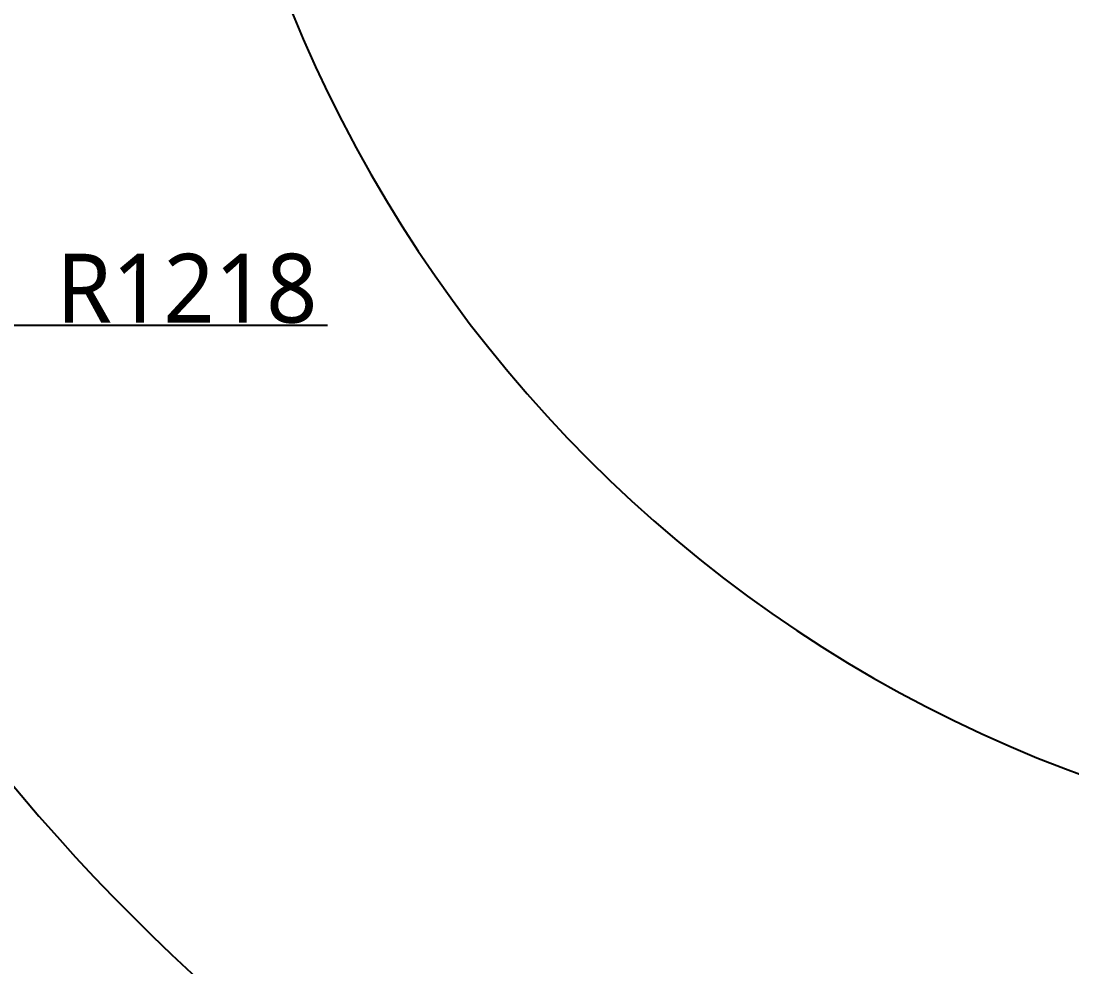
# Model space of a CAD drawing. Header units: millimetres. Extents: x 5828 to 6704, y 123 to 421.
# Drawn here: x 6568.91 to 6600.92, y 185.3 to 214.1 of the extents above; entities that cross this region are included whole.
import ezdxf
from ezdxf import colors
from ezdxf.entities.mleader import LeaderData, LeaderLine
from ezdxf.math import Vec2, Vec3

# ---------------------------------------------------------------- set-up
doc = ezdxf.new("R2010")
doc.units = ezdxf.units.MM
doc.linetypes.add('BANKLINE1', pattern=[5.5, 4, -1.5])
doc.layers.add('00_COMPONENTS', color=7, linetype='BANKLINE1')
doc.layers.add('外形图', color=7, linetype='Continuous')
doc.styles.add('微软雅黑', font='msyh.ttc', dxfattribs={"height": 2.1})
doc.dimstyles.new('尺寸标注_1_20比例', dxfattribs={"dimtxt": 2.1, "dimasz": 1.7, "dimexe": 0.5, "dimexo": 0.4, "dimgap": 0.5, "dimtad": 1, "dimdec": 1, "dimlfac": 20, "dimdsep": 46, "dimtxsty": '微软雅黑', "dimcen": 0.09, "dimadec": 0, "dimazin": 0, "dimtp": 0.01, "dimtm": 0.01, "dimtfac": 1, "dimtdec": 1, "dimtofl": 0, "dimtmove": 0, "dimatfit": 3, "dimfxl": 1, "dimtolj": 1, "dimarcsym": 0})

# ---------------------------------------------------------------- blocks, each defined once
blk = doc.blocks.new('*D1538')
at = {"layer": '00_COMPONENTS', "color": 0, "linetype": 'ByBlock', "lineweight": -2, "ltscale": 20}
for p, q in [((6574.469, 229.883), (6574.639, 229.883)), ((6649.886, 223.799), (6656.487, 222.635))]:
    blk.add_line(p, q, dxfattribs=at)
blk.add_arc((6615.38, 229.883), 41.241, 182.3619, 347.6381, dxfattribs=at)
at = {"layer": '00_COMPONENTS', "color": 0}
for points in [[(6574.457, 228.189), (6573.89, 228.177), (6574.139, 229.883)], [(6655.943, 220.999), (6655.387, 221.109), (6655.995, 222.721)]]:
    blk.add_solid(points, dxfattribs=at)
at = {"layer": 'Defpoints', "color": 0}
for p in [(6574.069, 229.883), (6615.38, 229.883), (6649.492, 223.868), (6592.718, 195.426)]:
    blk.add_point(p, dxfattribs=at)
at = {"layer": '00_COMPONENTS', "color": 0, "insert": (6611.924, 190.383), "char_height": 2.1, "attachment_point": 5, "rotation": 355, "style": '微软雅黑'}
blk.add_mtext('\\A1;+\\A1;170%%d', dxfattribs=at)

msp = doc.modelspace()

# ---------------------------------------------------------------- linework, layer by layer
at = {"layer": '00_COMPONENTS', "linetype": 'ByBlock', "ltscale": 20}
for start, end in [(190, 220.259081), (220.259081, 319.740919)]:
    msp.add_arc((6615.38, 229.8829), 60.8953, start, end, dxfattribs=at)

# ---------------------------------------------------------------- dimensions: what is measured, and where the dimension line sits
dim = msp.add_angular_dim_3p(base=(6592.7175, 195.4263), center=(6615.38, 229.8829), p1=(6574.0692, 229.8829), p2=(6649.492, 223.868), text='\\A1;+<>', dimstyle='尺寸标注_1_20比例', dxfattribs=at)
dim.commit()
dim.dimension.update_dxf_attribs({"geometry": '*D1538', "text_midpoint": (6611.9242, 190.3832)})

# ---------------------------------------------------------------- leaders
at = {"layer": '外形图'}
ml = msp.add_multileader_mtext('Standard', dxfattribs=at)
ml.set_content('R1218', style='微软雅黑')
ml.set_leader_properties(linetype='ByLayer')
ml.build(insert=Vec2(0, 0))
ml.multileader.update_dxf_attribs({"text_left_attachment_type": 5, "text_right_attachment_type": 5, "dogleg_length": 1.5, "arrow_head_size": 1.7})
ctx = ml.context
ctx.base_point, ctx.char_height, ctx.arrow_head_size, ctx.landing_gap_size, ctx.plane_origin = Vec3(6569.6031, 204.8342), 2.1, 1.7, 0.375, Vec3(6553.1287, 211.6385)
ctx.left_attachment, ctx.right_attachment = 5, 5
notes = []
notes.append((ctx, [(0, (1, 1, 0), (6568.1031, 204.8342), (1, 0), 1.5, [(0, [(6562.7352, 199.2764)], 0, [])])]))
ctx.mtext.insert, ctx.mtext.flow_direction = Vec3(6569.9781, 207.0141), 5
for ctx, leaders in notes:
    for number, flags, end, landing, length, lines in leaders:
        leader = LeaderData()
        leader.index, (leader.has_last_leader_line, leader.has_dogleg_vector, leader.attachment_direction) = number, flags
        leader.last_leader_point, leader.dogleg_vector, leader.dogleg_length = Vec3(end), Vec3(landing), length
        for number, points, colour, breaks in lines:
            line = LeaderLine()
            line.index, line.vertices, line.color, line.breaks = number, Vec3.list(points), colors.encode_raw_color(colour), breaks
            leader.lines.append(line)
        ctx.leaders.append(leader)

doc.saveas('drawing.dxf')
